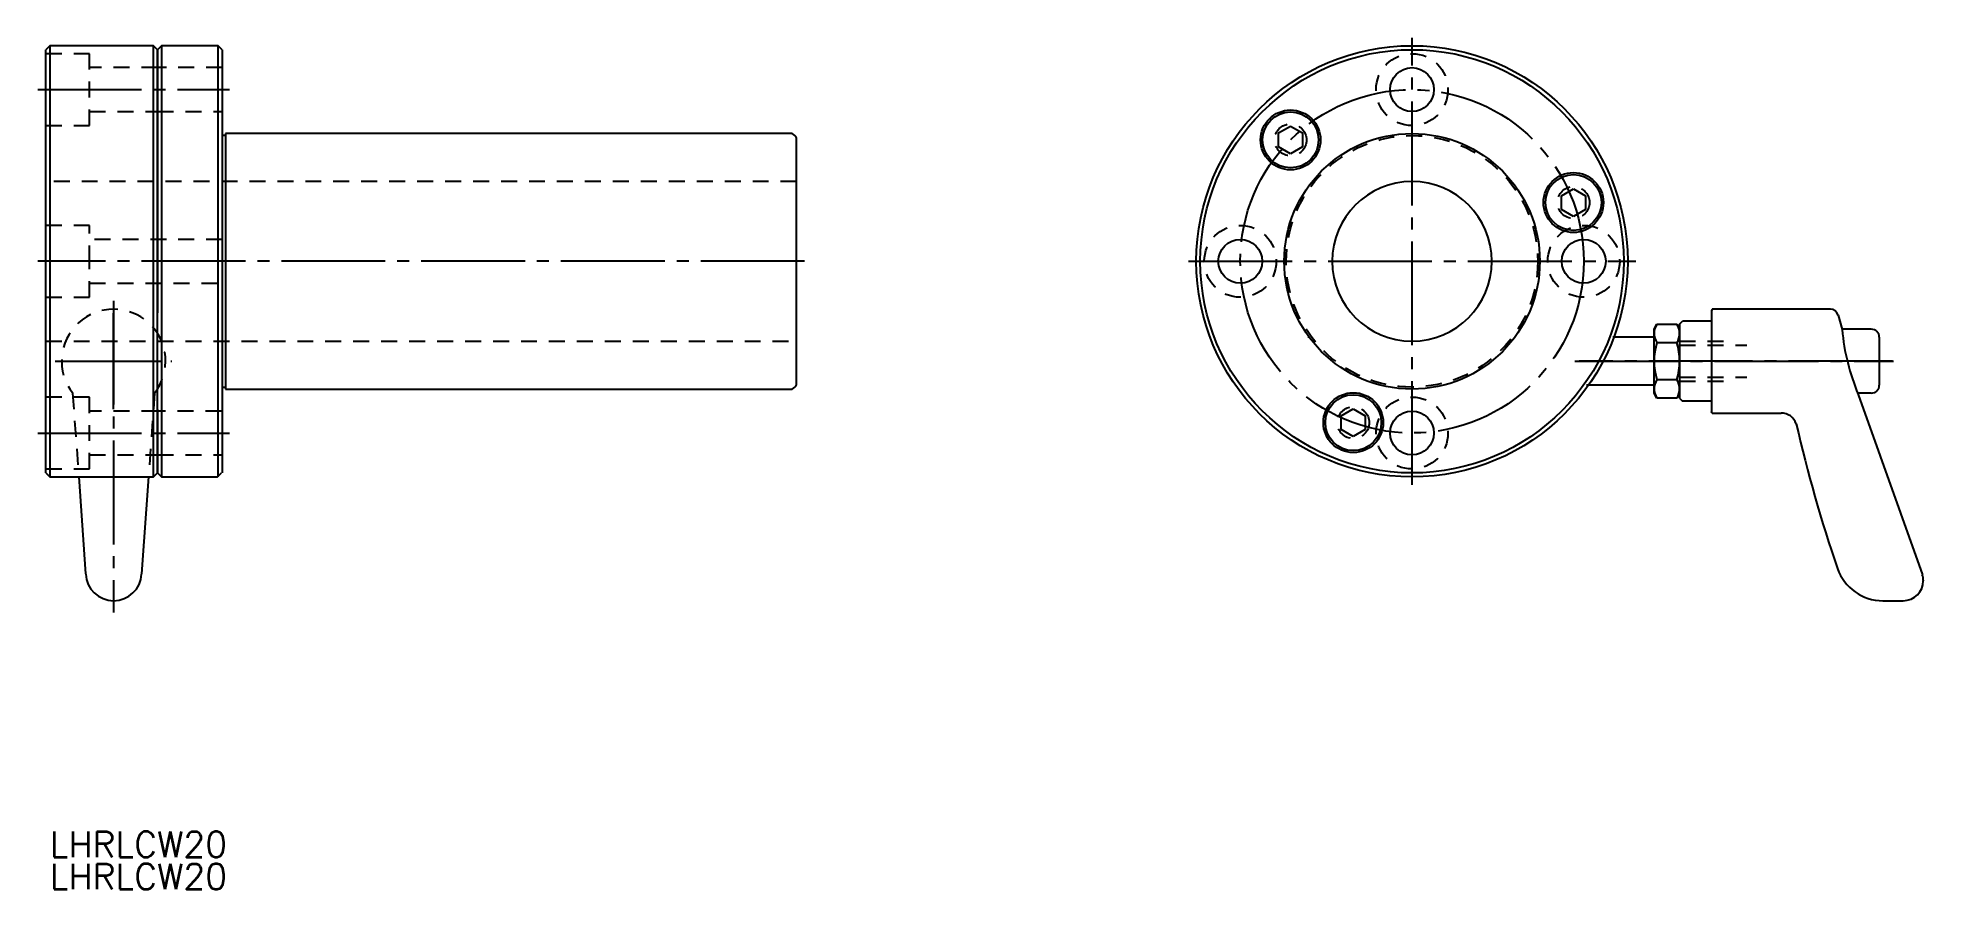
# Model space of a CAD drawing. Extents: x 101 to 337, y 122 to 228.
import ezdxf

# ---------------------------------------------------------------- set-up
doc = ezdxf.new("R2010")
doc.units = 0
for name, pattern in [('CENTER', [17.5, 13, -1.5, 1.5, -1.5]), ('DASHED', [3.5, 2, -1.5]), ('DOT', [0.5, 0.25, -0.25])]:
    doc.linetypes.add(name, pattern=pattern)
doc.layers.get('0').update_dxf_attribs({"linetype": 'CONTINUOUS'})
doc.layers.add('CENTER', color=1, linetype='CENTER')
doc.styles.get("Standard").update_dxf_attribs({"font": 'txt.shx', "bigfont": '@extfont2.shx'})

msp = doc.modelspace()

# ---------------------------------------------------------------- linework, layer by layer
at = {"color": 7, "linetype": 'CONTINUOUS'}
for p, q in [((102.44, 227.34), (101.94, 226.84)), ((101.94, 173.84), (101.94, 226.84)), ((102.44, 227.34), (102.44, 173.34)), ((115.44, 227.34), (102.44, 227.34)), ((115.44, 193.94), (115.44, 227.34)), ((115.94, 226.84), (115.44, 227.34)), ((116.44, 227.34), (115.94, 226.84)), ((115.94, 226.84), (115.94, 193.9)), ((115.94, 193.9), (115.94, 226.84)), ((116.44, 227.34), (116.44, 193.85)), ((123.54, 227.34), (116.44, 227.34)), ((123.54, 193.26), (123.54, 227.34)), ((124.04, 226.84), (123.54, 227.34)), ((124.04, 226.84), (124.04, 193.22)), ((256.28, 216.41), (257.78, 217.28)), ((257.78, 217.28), (259.28, 216.41)), ((124.44, 216.09), (124.04, 216.09)), ((124.44, 216.34), (124.44, 193.18)), ((195.39, 216.34), (124.44, 216.34)), ((195.94, 184.89), (195.94, 215.8)), ((256.28, 214.68), (256.28, 216.41)), ((259.28, 216.41), (259.28, 214.68)), ((257.78, 213.81), (256.28, 214.68)), ((259.28, 214.68), (257.78, 213.81)), ((291.69, 208.56), (293.19, 209.43)), ((291.69, 206.83), (291.69, 208.56)), ((293.19, 209.43), (294.69, 208.56)), ((294.69, 208.56), (294.69, 206.83)), ((293.19, 205.96), (291.69, 206.83)), ((294.69, 206.83), (293.19, 205.96)), ((115.44, 173.34), (115.44, 193.94)), ((115.94, 181.79), (115.94, 193.9)), ((116.44, 193.85), (116.44, 181.82)), ((310.57, 194.34), (310.48, 194.14)), ((310.48, 194.14), (310.48, 181.54)), ((325.35, 194.34), (310.57, 194.34)), ((326.32, 193.61), (326.81, 191.79)), ((123.54, 182.42), (123.54, 193.26)), ((124.04, 193.22), (124.04, 182.46)), ((124.44, 193.18), (124.44, 184.34)), ((303.28, 191.84), (303.64, 192.46)), ((303.28, 183.84), (303.28, 191.84)), ((303.64, 192.46), (306.13, 192.46)), ((306.13, 192.46), (306.48, 191.84)), ((306.48, 192.48), (306.85, 192.84)), ((306.48, 192.48), (306.48, 183.21)), ((306.48, 191.84), (306.48, 183.84)), ((310.48, 192.84), (306.85, 192.84)), ((330.48, 191.84), (326.8, 191.84)), ((303.28, 190.84), (298.11, 190.84)), ((306.13, 190.15), (303.64, 190.15)), ((331.48, 190.84), (331.48, 184.84)), ((124.04, 184.59), (124.44, 184.59)), ((124.44, 184.34), (125.92, 184.34)), ((125.92, 184.34), (139.83, 184.34)), ((139.83, 184.34), (195.39, 184.34)), ((303.28, 184.84), (294.82, 184.84)), ((303.64, 185.53), (306.13, 185.53)), ((115.44, 181.74), (115.44, 182.12)), ((115.94, 181.79), (115.94, 173.84)), ((115.94, 173.84), (115.94, 181.79)), ((116.44, 181.82), (116.44, 173.34)), ((123.54, 173.34), (123.54, 182.42)), ((124.04, 182.46), (124.04, 173.84)), ((264.13, 181), (265.63, 181.87)), ((265.63, 181.87), (267.13, 181)), ((303.64, 183.22), (303.28, 183.84)), ((306.13, 183.22), (303.64, 183.22)), ((306.48, 183.84), (306.13, 183.22)), ((306.48, 183.21), (306.85, 182.84)), ((310.48, 182.84), (306.85, 182.84)), ((330.48, 183.84), (328.77, 183.84)), ((328.84, 183.68), (336.87, 161.09)), ((264.13, 179.27), (264.13, 181)), ((267.13, 181), (267.13, 179.27)), ((310.57, 181.34), (310.48, 181.54)), ((310.57, 181.34), (319.19, 181.34)), ((265.63, 178.41), (264.13, 179.27)), ((267.13, 179.27), (265.63, 178.41)), ((101.94, 173.84), (102.44, 173.34)), ((102.44, 173.34), (115.44, 173.34)), ((106.07, 173.34), (106.94, 161.19)), ((114.81, 173.34), (113.93, 161.19)), ((115.44, 173.34), (115.94, 173.84)), ((115.94, 173.84), (116.44, 173.34)), ((116.44, 173.34), (123.44, 173.34)), ((123.44, 173.34), (123.94, 173.84)), ((336.98, 160.42), (336.98, 160.34)), ((331.92, 157.84), (334.48, 157.84))]:
    msp.add_line(p, q, dxfattribs=at)
at = {"color": 1, "linetype": 'CENTER'}
for p, q in [((272.98, 172.34), (272.98, 228.34)), ((244.98, 200.34), (300.98, 200.34))]:
    msp.add_line(p, q, dxfattribs=at)
at = {"color": 3, "linetype": 'DASHED'}
for p, q in [((107.44, 226.34), (101.94, 226.34)), ((107.44, 217.34), (107.44, 226.34)), ((115.94, 224.59), (107.44, 224.59)), ((124.04, 224.59), (115.94, 224.59)), ((101.94, 217.34), (107.44, 217.34)), ((107.44, 219.09), (115.94, 219.09)), ((115.94, 219.09), (124.04, 219.09)), ((195.94, 210.34), (101.94, 210.34)), ((107.44, 204.84), (101.94, 204.84)), ((107.44, 200.34), (107.44, 204.84)), ((124.04, 203.09), (107.44, 203.09)), ((107.44, 195.84), (107.44, 200.34)), ((107.44, 197.59), (124.04, 197.59)), ((101.94, 195.84), (107.44, 195.84)), ((101.94, 190.34), (195.94, 190.34)), ((306.48, 190.34), (313.48, 190.34)), ((306.48, 189.84), (314.88, 189.84)), ((306.48, 185.84), (314.88, 185.84)), ((306.48, 185.34), (313.48, 185.34)), ((107.44, 183.34), (101.94, 183.34)), ((105.31, 183.84), (106.07, 173.34)), ((107.44, 174.34), (107.44, 183.34)), ((115.56, 183.84), (114.81, 173.34)), ((115.94, 181.59), (107.44, 181.59)), ((123.94, 181.59), (115.94, 181.59)), ((107.44, 176.09), (115.94, 176.09)), ((115.94, 176.09), (123.94, 176.09)), ((101.94, 174.34), (107.44, 174.34))]:
    msp.add_line(p, q, dxfattribs=at)
at = {"color": 13, "linetype": 'DOT'}
for p, q in [((260.05, 190.84), (259.92, 190.84)), ((260.11, 190.84), (260.05, 190.84))]:
    msp.add_line(p, q, dxfattribs=at)
at = {"color": 7, "linetype": 'CONTINUOUS'}
for centre, radius in [((272.98, 200.34), 27), ((272.98, 200.34), 26.5), ((272.98, 221.84), 2.75), ((257.78, 215.54), 3.75), ((257.78, 215.54), 3.5), ((272.98, 200.34), 16), ((293.19, 207.7), 3.75), ((293.19, 207.7), 3.5), ((251.48, 200.34), 2.75), ((294.48, 200.34), 2.75), ((265.63, 180.14), 3.75), ((265.63, 180.14), 3.5), ((272.98, 178.84), 2.75)]:
    msp.add_circle(centre, radius, dxfattribs=at)
at = {"color": 3, "linetype": 'DASHED'}
for centre, radius in [((272.98, 221.84), 4.5), ((257.78, 215.54), 2), ((272.98, 200.34), 15.75), ((293.19, 207.7), 2), ((251.48, 200.34), 4.5), ((294.48, 200.34), 4.5), ((265.63, 180.14), 2), ((272.98, 178.84), 4.5)]:
    msp.add_circle(centre, radius, dxfattribs=at)
at = {"color": 7, "linetype": 'CONTINUOUS'}
for centre, radius, start, end in [((194.79, 215.19), 1.3, 27.7958, 62.2042), ((272.98, 200.34), 10, 0, 180), ((272.98, 200.34), 10, 180, 0), ((325.35, 193.34), 1, 15.7247, 90), ((305.33, 191.31), 2.04, 145.6158, 214.3842), ((304.44, 191.31), 2.04, 325.6158, 34.3842), ((354.23, 194.32), 27.53, 185.2907, 202.7322), ((330.48, 190.84), 1, 0, 90), ((310.93, 187.84), 7.64, 162.412, 197.588), ((298.84, 187.84), 7.64, 342.412, 17.588), ((194.79, 185.49), 1.3, 297.7958, 332.2042), ((305.33, 184.38), 2.04, 145.6158, 214.3842), ((304.44, 184.38), 2.04, 325.6158, 34.3842), ((330.48, 184.84), 1, 270, 0), ((319.19, 179.34), 2, 19.379, 90), ((489.11, 218.1), 172.29, 192.7741, 199.0455), ((110.44, 161.34), 3.5, 182.543, 357.4475), ((331.92, 163.84), 6, 199.1019, 270), ((334.98, 160.42), 2, 0, 19.5744), ((334.48, 160.34), 2.5, 270, 0)]:
    msp.add_arc(centre, radius, start, end, dxfattribs=at)
at = {"color": 3, "linetype": 'DASHED'}
msp.add_arc((110.44, 187.84), 6.5, 322.0201, 217.9799, dxfattribs=at)
at = {"layer": 'CENTER', "color": 1, "linetype": 'CENTER'}
for p, q in [((100.94, 221.84), (124.94, 221.84)), ((196.94, 200.34), (100.94, 200.34)), ((110.44, 195.4), (110.44, 156.35)), ((110.44, 181.84), (110.44, 193.84)), ((103.11, 187.84), (117.74, 187.84)), ((104.44, 187.84), (116.44, 187.84)), ((293.35, 187.84), (333.26, 187.84)), ((333.11, 187.84), (293.91, 187.84)), ((100.94, 178.84), (124.94, 178.84))]:
    msp.add_line(p, q, dxfattribs=at)
msp.add_circle((272.98, 200.34), 21.5, dxfattribs=at)

# ---------------------------------------------------------------- texts
at = {"color": 7, "linetype": 'CONTINUOUS'}
for p in [(102.44, 125.73), (102.44, 121.7)]:
    msp.add_text('LHRLCW20', height=3.2, dxfattribs=at).set_placement(p)

doc.saveas('drawing.dxf')
